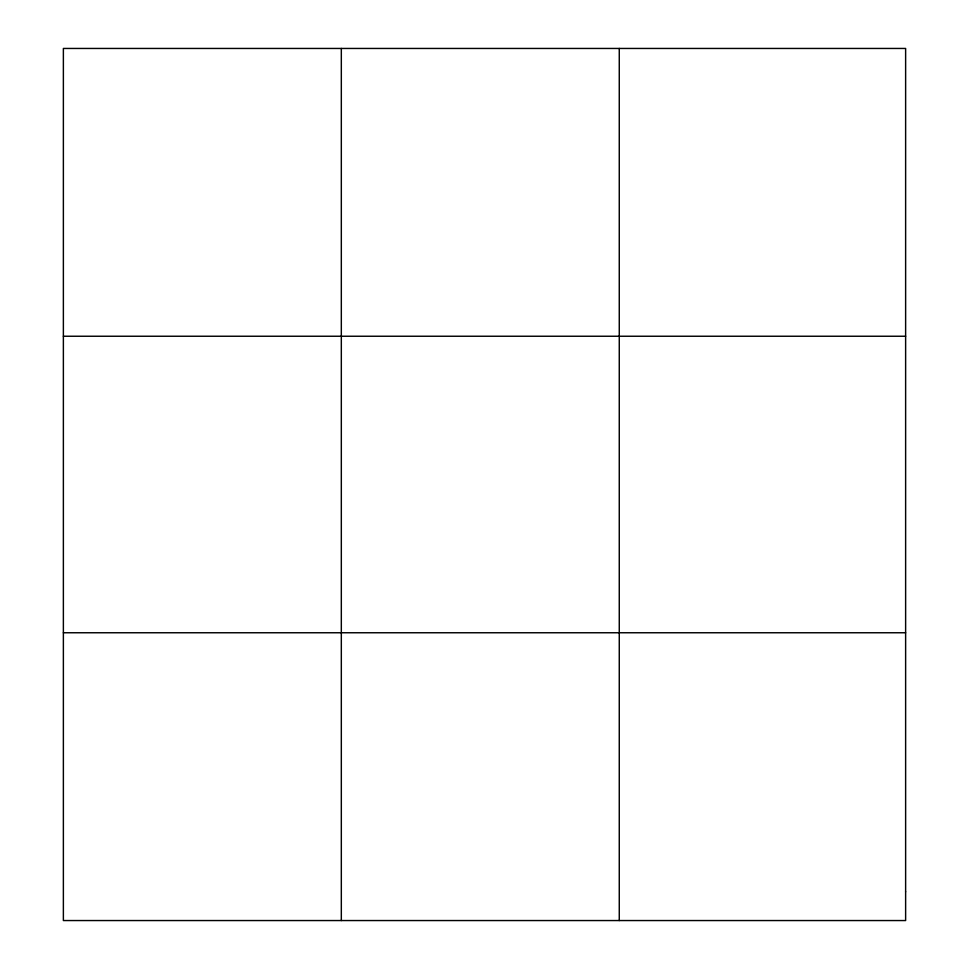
<?xml version="1.0" encoding="UTF-8"?>
<svg xmlns="http://www.w3.org/2000/svg" width="969" height="969" viewBox="0 0 969 969"><rect width="100%" height="100%" fill="white"/><g stroke="black" fill="none" stroke-linecap="round" stroke-linejoin="round"><path stroke-width="1.45" d="M341.318 48.45L341.318 920.55M619.264 48.45L619.264 920.55M63.373 336.243L905.627 336.243M63.373 632.757L905.627 632.757M905.627 891.771L905.627 920.55L63.373 920.55L63.373 48.45L905.627 48.45L905.627 891.771"/></g></svg>
